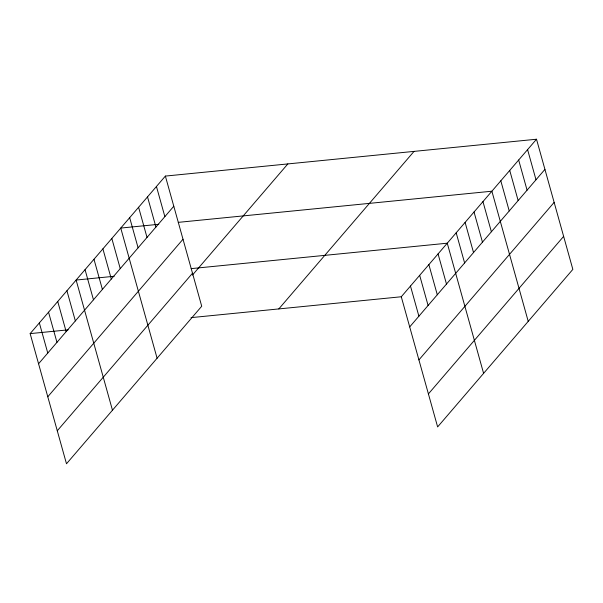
<?xml version="1.0" encoding="UTF-8"?>
<svg xmlns="http://www.w3.org/2000/svg" width="603" height="603" viewBox="0 0 603 603"><rect width="100%" height="100%" fill="white"/><g stroke="black" fill="none" stroke-linecap="round" stroke-linejoin="round"><path stroke-width="0.9" d="M165.373 176.084L201.719 306.241L66.488 463.775L30.15 333.617L165.373 176.084L536.512 139.225L572.85 269.383L437.627 426.916L401.281 296.759L536.512 139.225M38.569 363.767L173.792 206.234M47.78 396.774L183.011 239.24M57.277 430.776L192.5 273.242M192.47 275.036L287.85 163.918M278.812 308.924L414.035 151.391M409.701 326.909L544.931 169.375M418.919 359.908L554.142 202.374M428.409 393.91L563.639 236.376M158.793 224.293L120.751 228.07L157.089 358.227M178.277 222.356L491.882 191.211L528.228 321.369M114.171 276.28L76.129 280.056L112.467 410.213M191.181 268.629L447.26 243.197L483.598 373.355M30.15 333.617L68.192 329.841M191.03 317.638L401.281 296.759M527.587 149.619L535.999 179.769M518.663 160.014L527.075 190.164M509.731 170.415L518.15 200.565M500.807 180.81L509.226 210.96M482.958 201.606L491.377 231.756M474.033 212L482.453 242.15M465.109 222.401L473.528 252.551M456.185 232.796L464.604 262.946M438.064 253.908L446.484 284.058M428.869 264.619L437.288 294.769M419.673 275.33L428.092 305.48M410.477 286.041L418.897 316.191M156.448 186.485L164.868 216.635M147.524 196.88L155.943 227.03M138.6 207.281L147.019 237.431M129.675 217.675L138.095 247.825M111.826 238.471L120.246 268.621M102.902 248.866L111.321 279.016M93.978 259.267L102.397 289.417M85.053 269.662L93.473 299.812M66.933 290.774L75.352 320.924M57.737 301.485L66.157 331.635M48.542 312.196L56.961 342.346M39.346 322.906L47.765 353.056"/></g></svg>
